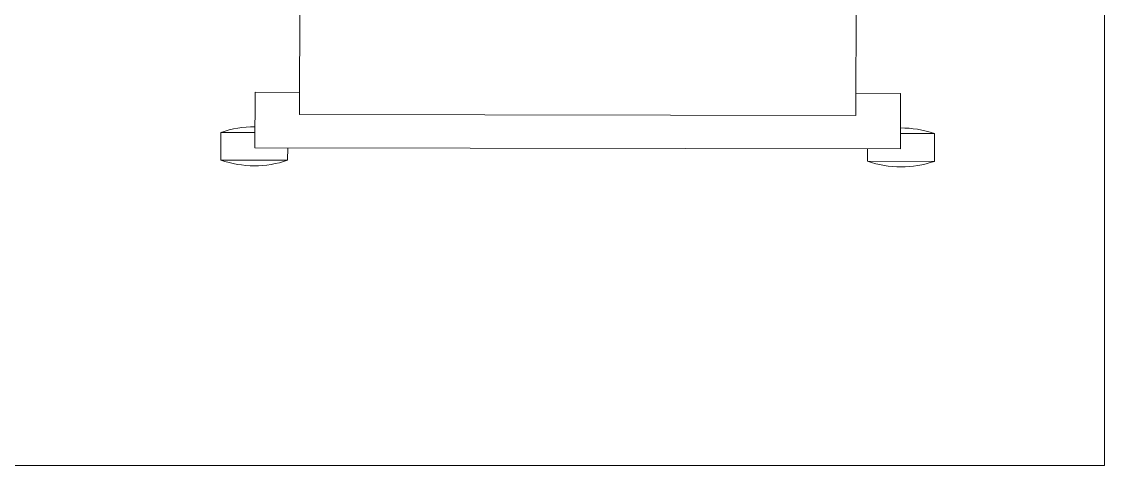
# Model space of a CAD drawing. Header units: millimetres. Extents: x -2143172 to 5255, y -610845 to 279739.
# Drawn here: x -1069830 to -1068857, y -588368 to -587969 of the extents above; entities that cross this region are included whole.
import ezdxf

# ---------------------------------------------------------------- set-up
doc = ezdxf.new("R2010")
doc.units = ezdxf.units.MM
doc.header["$LTSCALE"] = 30
for name, color, linetype, lineweight in [('LOADING', 163, 'Continuous', 5), ('TME-MEDICAL EQUIPMENT', 42, 'Continuous', 13), ('Walls', 32, 'Continuous', 5)]:
    doc.layers.add(name, color=color, linetype=linetype, lineweight=lineweight)

# ---------------------------------------------------------------- blocks, each defined once
blk = doc.blocks.new('workstation')
at = {"layer": 'LOADING'}
for p, q in [((2797.299, -990.665, 0), (2797.295, -993.165, 0)), ((2803.299, -990.675, 0), (2797.299, -990.665, 0)), ((2803.299, -990.675, 0), (2803.297, -991.786, 0)), ((2855.414, -990.761, 0), (2855.412, -991.872, 0)), ((2855.414, -990.761, 0), (2861.414, -990.771, 0)), ((2861.414, -990.771, 0), (2861.41, -993.271, 0)), ((2800.355, -991.781, 0), (2800.347, -996.781, 0)), ((2800.355, -991.781, 0), (2858.355, -991.877, 0)), ((2858.355, -991.877, 0), (2858.347, -996.877, 0)), ((2800.353, -993.17, 0), (2797.295, -993.165, 0)), ((2858.353, -993.266, 0), (2861.41, -993.271, 0)), ((2804.249, -1055.787, 0), (2804.35, -994.788, 0)), ((2804.35, -994.788, 0), (2854.35, -994.87, 0)), ((2854.35, -994.87, 0), (2854.249, -1055.87, 0)), ((2800.347, -996.781, 0), (2804.347, -996.788, 0)), ((2858.347, -996.877, 0), (2854.347, -996.87, 0))]:
    blk.add_line(p, q, dxfattribs=at)
for centre, start, end in [((2800.285, -999.42, 0), 70.98047, 108.82976), ((2858.4, -999.516, 0), 70.98047, 108.82976), ((2800.31, -984.42, 0), 250.98047, 270.26174), ((2858.425, -984.516, 0), 269.54848, 288.82976)]:
    blk.add_arc(centre, 9.25, start, end, dxfattribs=at)

msp = doc.modelspace()

# ---------------------------------------------------------------- linework, layer by layer
at = {"layer": 'Walls'}
for p, q in [((-1068857.01, -584368.12, 0.21), (-1068857.01, -588368.12, 0.21)), ((-1068857.01, -588368.12, 0.21), (-1071277.01, -588368.12, 0.21))]:
    msp.add_line(p, q, dxfattribs=at)

# ---------------------------------------------------------------- block references
at = {"layer": 'TME-MEDICAL EQUIPMENT', "xscale": 10, "yscale": 10, "zscale": 10, "rotation": 180}
msp.add_blockref('workstation', (-1041036.79, -598001.35, 0.1), dxfattribs=at)

doc.saveas('drawing.dxf')
